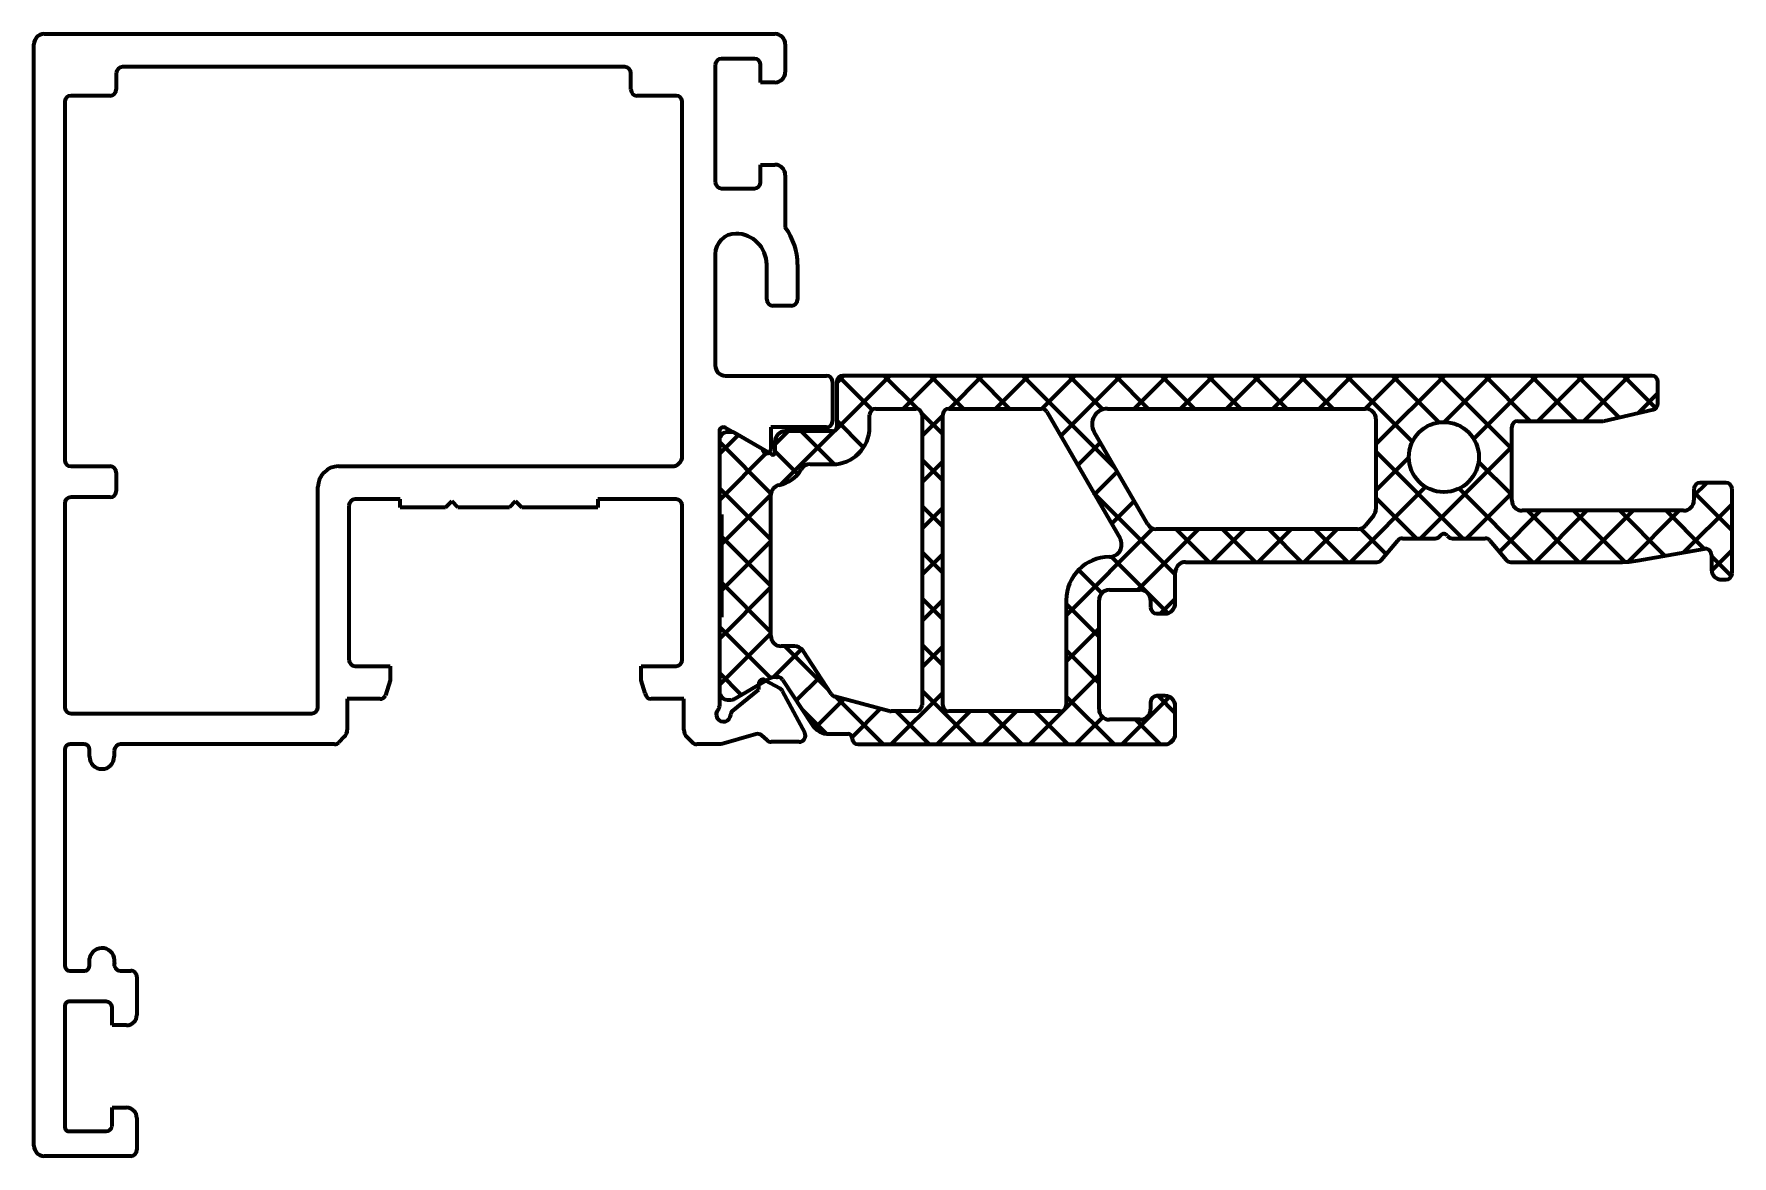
# Model space of a CAD drawing. Header units: millimetres. Extents: x 261.6 to 344.1, y -22 to 32.5.
import ezdxf

# ---------------------------------------------------------------- set-up
doc = ezdxf.new("R2010")
doc.units = ezdxf.units.MM

msp = doc.modelspace()

# ---------------------------------------------------------------- hatches: boundary and pattern name
at = {"lineweight": 100}
h = msp.add_hatch(dxfattribs=at)
h.set_pattern_fill('ANSI37', color=8, scale=0.5, style=0)
edge = h.paths.add_edge_path(flags=16)
edge.add_arc((330.136, 11.902), 1.7, 0, 360)
edge = h.paths.add_edge_path(flags=16)
edge.add_line((313.796, 14.252), (326.336, 14.252))
edge.add_arc((326.336, 13.752), 0.5, 0, 90, ccw=False)
edge.add_line((326.836, 13.752), (326.836, 9.372))
edge.add_arc((326.336, 9.372), 0.5, 320, 360, ccw=False)
edge.add_line((326.72, 9.051), (326.325, 8.581))
edge.add_arc((325.942, 8.902), 0.5, 270, 320, ccw=False)
edge.add_line((325.942, 8.402), (316.163, 8.402))
edge.add_arc((316.163, 8.902), 0.5, 210, 270, ccw=False)
edge.add_line((315.73, 8.652), (313.146, 13.127))
edge.add_arc((313.796, 13.502), 0.75, 90, 210, ccw=False)
edge = h.paths.add_edge_path(flags=16)
edge.add_arc((306.086, 13.952), 0.3, 90, 180, ccw=False)
edge.add_line((306.086, 14.252), (310.591, 14.252))
edge.add_arc((310.591, 13.952), 0.3, 30, 90, ccw=False)
edge.add_line((310.851, 14.102), (314.402, 7.952))
edge.add_arc((313.882, 7.652), 0.6, -89.90854, 30, ccw=False)
edge.add_arc((313.886, 4.952), 2.1, 90.09146, 180)
edge.add_line((311.786, 4.952), (311.786, -0.148))
edge.add_arc((311.486, -0.148), 0.3, -90, 0, ccw=False)
edge.add_line((311.486, -0.448), (306.086, -0.448))
edge.add_arc((306.086, -0.148), 0.3, 180, 270, ccw=False)
edge.add_line((305.786, -0.148), (305.786, 13.952))
edge = h.paths.add_edge_path(flags=16)
edge.add_arc((297.936, 10.051), 0.5, 100.98058, 180, ccw=False)
edge.add_arc((297.536, 12.113), 1.6, 280.98058, 329.67431)
edge.add_arc((299.349, 11.052), 0.5, 90, 149.67431, ccw=False)
edge.add_line((299.349, 11.552), (300.436, 11.552))
edge.add_arc((300.436, 13.352), 1.8, 270, 360)
edge.add_line((302.236, 13.352), (302.236, 13.952))
edge.add_arc((302.536, 13.952), 0.3, 90, 180, ccw=False)
edge.add_line((302.536, 14.252), (304.486, 14.252))
edge.add_arc((304.486, 13.952), 0.3, 0, 90, ccw=False)
edge.add_line((304.786, 13.952), (304.786, -0.148))
edge.add_arc((304.486, -0.148), 0.3, -90, 0, ccw=False)
edge.add_line((304.486, -0.448), (303.286, -0.448))
edge.add_arc((303.286, -0.148), 0.3, 255, 270, ccw=False)
edge.add_line((303.209, -0.437), (300.543, 0.277))
edge.add_arc((300.621, 0.567), 0.3, 213.24, 255, ccw=False)
edge.add_line((300.37, 0.402), (299, 2.492))
edge.add_arc((298.582, 2.218), 0.5, 33.24, 90)
edge.add_line((298.582, 2.718), (297.936, 2.718))
edge.add_arc((297.936, 3.218), 0.5, 180, 270, ccw=False)
edge.add_line((297.436, 3.218), (297.436, 10.051))
edge = h.paths.add_edge_path()
edge.add_line((317.586, 6.802), (326.882, 6.802))
edge.add_arc((326.882, 7.102), 0.3, 270, 320)
edge.add_line((327.111, 6.91), (327.897, 7.845))
edge.add_arc((328.126, 7.652), 0.3, 90, 140, ccw=False)
edge.add_line((328.126, 7.952), (329.712, 7.952))
edge.add_arc((329.712, 8.252), 0.3, 270, 315)
edge.add_line((329.924, 8.04), (329.995, 8.111))
edge.add_arc((330.136, 7.97), 0.2, 33.69007, 135, ccw=False)
edge.add_arc((330.549, 8.252), 0.3, 214.90599, 272.25926)
edge.add_line((330.561, 7.952), (332.147, 7.952))
edge.add_arc((332.147, 7.652), 0.3, 40, 90, ccw=False)
edge.add_line((332.376, 7.845), (333.162, 6.91))
edge.add_arc((333.391, 7.102), 0.3, 220, 270)
edge.add_line((333.391, 6.802), (338.686, 6.802))
edge.add_arc((338.686, 11.802), 5, 270, 280)
edge.add_line((339.555, 6.878), (342.784, 7.448))
edge.add_arc((342.836, 7.152), 0.3, 0, 100, ccw=False)
edge.add_line((343.136, 7.152), (343.136, 6.434))
edge.add_arc((343.627, 6.443), 0.491, 181.06331, 271.06331)
edge.add_line((343.636, 5.952), (343.836, 5.952))
edge.add_arc((343.836, 6.252), 0.3, 270, 360)
edge.add_line((344.136, 6.252), (344.136, 10.352))
edge.add_arc((343.836, 10.352), 0.3, 0, 90)
edge.add_line((343.836, 10.652), (342.586, 10.652))
edge.add_arc((342.586, 10.352), 0.3, 90, 180)
edge.add_line((342.286, 10.352), (342.286, 9.802))
edge.add_arc((341.786, 9.802), 0.5, -90, 0, ccw=False)
edge.add_line((341.786, 9.302), (333.936, 9.302))
edge.add_arc((333.936, 9.802), 0.5, 180, 270, ccw=False)
edge.add_line((333.436, 9.802), (333.436, 13.352))
edge.add_arc((333.736, 13.352), 0.3, 90, 180, ccw=False)
edge.add_line((333.736, 13.652), (337.873, 13.652))
edge.add_arc((337.873, 13.952), 0.3, 270, 283.03354)
edge.add_line((337.941, 13.66), (340.304, 14.207))
edge.add_arc((340.236, 14.499), 0.3, 283.03354, 360)
edge.add_line((340.536, 14.499), (340.536, 15.552))
edge.add_arc((340.236, 15.552), 0.3, 360, 450)
edge.add_line((340.236, 15.852), (300.936, 15.852))
edge.add_arc((300.936, 15.552), 0.3, 90, 180)
edge.add_line((300.636, 15.552), (300.636, 13.352))
edge.add_arc((300.436, 13.352), 0.2, -90, 0, ccw=False)
edge.add_line((300.436, 13.152), (298.136, 13.152))
edge.add_arc((298.136, 12.652), 0.5, 90, 180)
edge.add_line((297.636, 12.652), (297.636, 12.113))
edge.add_arc((297.536, 12.113), 0.1, 239.96029, 360, ccw=False)
edge.add_line((297.486, 12.026), (295.669, 13.077))
edge.add_arc((295.518, 12.818), 0.3, 59.96029, 90)
edge.add_line((295.518, 13.118), (295.336, 13.118))
edge.add_arc((295.336, 12.718), 0.4, 90, 180)
edge.add_line((294.936, 12.718), (294.936, 9.118))
edge.add_line((294.936, 9.118), (295.036, 9.118))
edge.add_line((295.036, 9.118), (295.036, 4.118))
edge.add_line((295.036, 4.118), (294.936, 4.118))
edge.add_line((294.936, 4.118), (294.936, 0.518))
edge.add_arc((295.336, 0.518), 0.4, 180.00003, 270)
edge.add_line((295.336, 0.118), (295.518, 0.118))
edge.add_arc((295.518, 0.418), 0.3, 270, 300.03971)
edge.add_line((295.669, 0.158), (297.315, 1.11))
edge.add_arc((297.716, 0.418), 0.8, 90, 120.03971, ccw=False)
edge.add_line((297.716, 1.218), (297.76, 1.218))
edge.add_arc((297.76, 0.918), 0.3, 33.24, 90, ccw=False)
edge.add_line((298.011, 1.082), (299.439, -1.096))
edge.add_arc((300.275, -0.548), 1, 213.24, 270)
edge.add_line((300.275, -1.548), (301.186, -1.548))
edge.add_arc((301.186, -1.748), 0.2, 0, 90, ccw=False)
edge.add_arc((301.686, -1.748), 0.3, 180, 270)
edge.add_line((301.686, -2.048), (316.586, -2.048))
edge.add_arc((316.586, -1.548), 0.5, 270, 360)
edge.add_line((317.086, -1.548), (317.086, -0.198))
edge.add_arc((316.586, -0.198), 0.5, 0, 90)
edge.add_line((316.586, 0.302), (316.186, 0.302))
edge.add_arc((316.186, 0.002), 0.3, 90, 180)
edge.add_line((315.886, 0.002), (315.886, -0.348))
edge.add_arc((315.386, -0.348), 0.5, -90, 0, ccw=False)
edge.add_line((315.386, -0.848), (313.886, -0.848))
edge.add_arc((313.886, -0.348), 0.5, 180, 270, ccw=False)
edge.add_line((313.386, -0.348), (313.386, 4.952))
edge.add_arc((313.886, 4.952), 0.5, 90, 180, ccw=False)
edge.add_line((313.886, 5.452), (315.386, 5.452))
edge.add_arc((315.386, 4.952), 0.5, 0, 90, ccw=False)
edge.add_line((315.886, 4.952), (315.886, 4.602))
edge.add_arc((316.186, 4.602), 0.3, 180, 270)
edge.add_line((316.186, 4.302), (316.586, 4.302))
edge.add_arc((316.586, 4.802), 0.5, 270, 360.48707)
edge.add_line((317.086, 4.807), (317.086, 6.302))
edge.add_arc((317.586, 6.302), 0.5, 90, 180, ccw=False)

# ---------------------------------------------------------------- linework, layer by layer
for p, q in [((262.136, 32.452), (297.636, 32.452)), ((261.636, -21.548), (261.636, 31.952)), ((298.136, 31.952), (298.136, 30.602)), ((265.636, 30.552), (265.636, 29.752)), ((290.336, 30.852), (265.936, 30.852)), ((290.636, 29.752), (290.636, 30.552)), ((294.736, 30.952), (294.736, 25.252)), ((296.636, 31.252), (295.036, 31.252)), ((296.936, 30.102), (296.936, 30.952)), ((297.337, 30.102), (296.936, 30.102)), ((297.636, 30.102), (297.337, 30.102)), ((263.136, 29.152), (263.136, 11.752)), ((265.336, 29.452), (263.436, 29.452)), ((292.836, 29.452), (290.936, 29.452)), ((293.136, 11.952), (293.136, 29.152)), ((296.936, 25.252), (296.936, 26.102)), ((296.936, 26.102), (297.337, 26.102)), ((297.337, 26.102), (297.636, 26.102)), ((298.136, 25.602), (298.136, 23.052)), ((295.036, 24.952), (296.636, 24.952)), ((294.736, 21.752), (294.736, 16.352)), ((297.236, 19.552), (297.236, 21.252)), ((298.736, 21.252), (298.736, 19.552)), ((298.436, 19.252), (297.536, 19.252)), ((295.236, 15.852), (300.136, 15.852)), ((300.436, 15.552), (300.436, 13.652)), ((297.037, 12.286), (295.241, 13.323)), ((300.136, 13.352), (297.436, 13.352)), ((297.436, 13.352), (297.436, 12.28)), ((294.936, 13.152), (294.936, -0.22)), ((263.436, 11.452), (265.336, 11.452)), ((265.636, 11.152), (265.636, 10.252)), ((276.436, 11.452), (292.636, 11.452)), ((265.336, 9.952), (263.436, 9.952)), ((275.436, -0.248), (275.436, 10.452)), ((263.136, 9.652), (263.136, -0.248)), ((276.936, 9.552), (276.936, 2.052)), ((279.436, 9.852), (277.236, 9.852)), ((279.436, 9.452), (279.436, 9.852)), ((281.636, 9.452), (279.436, 9.452)), ((281.936, 9.752), (281.636, 9.452)), ((282.236, 9.452), (281.936, 9.752)), ((284.736, 9.452), (282.236, 9.452)), ((285.036, 9.752), (284.736, 9.452)), ((285.336, 9.452), (285.036, 9.752)), ((289.036, 9.452), (285.336, 9.452)), ((292.836, 9.852), (289.036, 9.852)), ((289.036, 9.852), (289.036, 9.452)), ((293.136, 2.052), (293.136, 9.552)), ((277.236, 1.752), (278.936, 1.752)), ((278.936, 1.752), (278.936, 1.052)), ((291.136, 1.052), (291.136, 1.752)), ((291.136, 1.752), (292.836, 1.752)), ((278.936, 1.052), (278.719, 0.318)), ((291.324, 0.419), (291.136, 1.052)), ((296.861, 0.605), (296.856, 0.894)), ((297.153, 1.072), (297.871, 0.674)), ((278.451, 0.152), (276.861, 0.152)), ((276.861, 0.152), (276.861, -1.341)), ((293.211, 0.152), (291.622, 0.152)), ((293.211, -1.341), (293.211, 0.152)), ((295.561, -0.445), (296.861, 0.605)), ((297.99, 0.553), (299.083, -1.492)), ((263.436, -0.548), (275.136, -0.548)), ((296.71, -1.558), (295.022, -2.048)), ((297.254, -1.856), (296.995, -1.623)), ((263.136, -2.298), (263.136, -12.798)), ((264.086, -2.048), (263.386, -2.048)), ((264.336, -2.648), (264.336, -2.298)), ((265.536, -2.348), (265.536, -2.648)), ((276.237, -2.048), (265.836, -2.048)), ((276.715, -1.694), (276.449, -1.96)), ((293.624, -1.96), (293.358, -1.694)), ((295.019, -2.048), (293.836, -2.048)), ((295.022, -2.048), (295.019, -2.048)), ((298.819, -1.933), (297.454, -1.933)), ((263.386, -13.048), (264.086, -13.048)), ((264.336, -12.798), (264.336, -12.448)), ((265.835, -13.048), (266.337, -13.048)), ((266.637, -13.348), (266.636, -15.202)), ((263.136, -14.748), (263.136, -20.648)), ((265.139, -14.548), (263.336, -14.548)), ((265.439, -15.698), (265.439, -14.848)), ((266.136, -15.698), (265.439, -15.698)), ((265.434, -20.606), (265.439, -19.698)), ((265.439, -19.698), (265.836, -19.698)), ((265.836, -19.698), (266.136, -19.698)), ((266.636, -20.198), (266.636, -21.748)), ((263.336, -20.848), (265.139, -20.848)), ((266.336, -22.048), (262.136, -22.048))]:
    msp.add_line(p, q, dxfattribs=at)
at = {"color": 8, "lineweight": 100}
for p, q in [((340.236, 15.852), (300.936, 15.852)), ((300.636, 15.552), (300.636, 13.352)), ((340.536, 14.499), (340.536, 15.552)), ((302.536, 14.252), (304.486, 14.252)), ((306.086, 14.252), (310.591, 14.252)), ((310.851, 14.102), (314.402, 7.952)), ((313.796, 14.252), (326.336, 14.252)), ((313.796, 14.252), (313.796, 14.252)), ((337.941, 13.66), (340.304, 14.207)), ((302.236, 13.352), (302.236, 13.952)), ((304.786, 13.952), (304.786, -0.148)), ((305.786, -0.148), (305.786, 13.952)), ((305.786, 13.952), (305.786, 13.952)), ((326.836, 13.752), (326.836, 9.372)), ((333.436, 9.802), (333.436, 13.352)), ((333.736, 13.652), (337.873, 13.652)), ((294.936, 12.718), (294.936, 9.118)), ((295.518, 13.118), (295.336, 13.118)), ((297.486, 12.026), (295.669, 13.077)), ((297.636, 12.652), (297.636, 12.113)), ((300.436, 13.152), (298.136, 13.152)), ((315.73, 8.652), (313.146, 13.127)), ((299.349, 11.552), (300.436, 11.552)), ((297.436, 3.218), (297.436, 10.051)), ((297.436, 10.051), (297.436, 10.051)), ((342.286, 10.352), (342.286, 9.802)), ((343.836, 10.652), (342.586, 10.652)), ((344.136, 6.252), (344.136, 10.352)), ((294.936, 9.118), (295.036, 9.118)), ((295.036, 9.118), (295.036, 4.118)), ((341.786, 9.302), (333.936, 9.302)), ((325.942, 8.402), (316.163, 8.402)), ((326.72, 9.051), (326.325, 8.581)), ((327.111, 6.91), (327.897, 7.845)), ((328.126, 7.952), (329.712, 7.952)), ((329.924, 8.04), (329.995, 8.111)), ((330.561, 7.952), (332.147, 7.952)), ((332.376, 7.845), (333.162, 6.91)), ((339.555, 6.878), (342.784, 7.448)), ((317.586, 6.802), (326.882, 6.802)), ((317.586, 6.802), (317.586, 6.802)), ((333.391, 6.802), (338.686, 6.802)), ((343.136, 7.152), (343.136, 6.434)), ((317.086, 4.807), (317.086, 6.302)), ((343.636, 5.952), (343.836, 5.952)), ((311.786, 4.952), (311.786, -0.148)), ((313.386, -0.348), (313.386, 4.952)), ((313.886, 5.452), (315.386, 5.452)), ((315.886, 4.952), (315.886, 4.602)), ((316.186, 4.302), (316.586, 4.302)), ((295.036, 4.118), (294.936, 4.118)), ((294.936, 4.118), (294.936, 0.518)), ((298.582, 2.718), (297.936, 2.718)), ((300.37, 0.402), (299, 2.492)), ((295.669, 0.158), (297.315, 1.11)), ((297.716, 1.218), (297.76, 1.218)), ((298.011, 1.082), (299.439, -1.096)), ((295.336, 0.118), (295.518, 0.118)), ((303.209, -0.437), (300.543, 0.277)), ((315.886, 0.002), (315.886, -0.348)), ((316.586, 0.302), (316.186, 0.302)), ((304.486, -0.448), (303.286, -0.448)), ((311.486, -0.448), (306.086, -0.448)), ((317.086, -1.548), (317.086, -0.198)), ((300.275, -1.548), (301.186, -1.548)), ((315.386, -0.848), (313.886, -0.848)), ((301.686, -2.048), (316.586, -2.048))]:
    msp.add_line(p, q, dxfattribs=at)
msp.add_circle((330.136, 11.902), 1.7, dxfattribs=at)
at = {"lineweight": 100}
for centre, radius, start, end in [((262.136, 31.952), 0.5, 90, 180), ((297.636, 31.952), 0.5, 0, 90), ((265.936, 30.552), 0.3, 90, 180), ((290.336, 30.552), 0.3, 0, 90), ((295.036, 30.952), 0.3, 90, 180), ((296.636, 30.952), 0.3, 360, 90), ((297.636, 30.602), 0.5, 270, 0), ((265.336, 29.752), 0.3, 270, 360), ((290.936, 29.752), 0.3, 180, 270), ((263.436, 29.152), 0.3, 90, 180), ((292.836, 29.152), 0.3, 360, 90), ((297.636, 25.602), 0.5, 0, 90), ((295.036, 25.252), 0.3, 180, 270), ((296.636, 25.252), 0.3, 270, 0), ((295.736, 21.752), 1, 90, 180), ((295.736, 21.252), 1.5, 360, 90), ((295.736, 21.252), 3, 0, 36.8699), ((297.536, 19.552), 0.3, 180, 270), ((298.436, 19.552), 0.3, 270, 0), ((295.236, 16.352), 0.5, 180, 270), ((300.136, 15.552), 0.3, 0, 90), ((295.136, 13.152), 0.2, 58.61987, 180), ((300.136, 13.652), 0.3, 270, 0), ((263.436, 11.752), 0.3, 180, 270), ((292.636, 11.952), 0.5, 270, 0), ((297.236, 12.28), 0.2, 178.22637, 0), ((265.336, 11.152), 0.3, 0, 90), ((276.436, 10.452), 1, 90, 180), ((263.436, 9.652), 0.3, 90, 180), ((265.336, 10.252), 0.3, 270, 360), ((277.236, 9.552), 0.3, 90, 180), ((292.836, 9.552), 0.3, 360, 90), ((277.236, 2.052), 0.3, 180, 270), ((292.836, 2.052), 0.3, 270, 360), ((297.056, 0.897), 0.2, 61, 181), ((278.451, 0.452), 0.3, 270, 333.43495), ((291.622, 0.452), 0.3, 186.37937, 270), ((297.725, 0.412), 0.3, 28.14303, 61), ((263.436, -0.248), 0.3, 180, 270), ((275.136, -0.248), 0.3, 270, 360), ((295.136, -0.598), 0.35, 136.66032, 359.66332), ((294.736, -0.22), 0.2, 316.65789, 0.00031), ((295.686, -0.601), 0.2, 128.9406, 179.66499), ((276.361, -1.341), 0.5, 315, 0), ((293.711, -1.341), 0.5, 180, 225), ((296.794, -1.846), 0.3, 48, 106.1884), ((298.819, -1.633), 0.3, 270, 28.14303), ((263.386, -2.298), 0.25, 90, 180), ((264.086, -2.298), 0.25, 360, 90), ((265.836, -2.348), 0.3, 90, 180), ((276.237, -1.748), 0.3, 270, 315), ((293.836, -1.748), 0.3, 225, 270), ((297.454, -1.633), 0.3, 228, 270), ((264.936, -2.648), 0.6, 180, 360), ((264.941, -12.566), 0.617, 351.95481, 168.88504), ((263.386, -12.798), 0.25, 180, 270), ((264.086, -12.798), 0.25, 270, 0), ((265.836, -12.748), 0.3, 161.56486, 269.73275), ((266.337, -13.348), 0.3, 359.99872, 90), ((263.336, -14.748), 0.2, 90, 180), ((265.139, -14.848), 0.3, 360, 90), ((266.136, -15.198), 0.5, 270, 359.51293), ((266.136, -20.198), 0.5, 0, 90), ((265.139, -20.548), 0.3, 270, 348.69007), ((263.336, -20.648), 0.2, 180, 270), ((262.136, -21.548), 0.5, 180, 270), ((266.336, -21.748), 0.3, 270, 360)]:
    msp.add_arc(centre, radius, start, end, dxfattribs=at)
at = {"color": 8, "lineweight": 100}
for centre, radius, start, end in [((300.936, 15.552), 0.3, 90, 180), ((340.236, 15.552), 0.3, 360, 90), ((302.536, 13.952), 0.3, 90, 180), ((304.486, 13.952), 0.3, 0, 90), ((306.086, 13.952), 0.3, 90, 180), ((310.591, 13.952), 0.3, 30, 90), ((313.796, 13.502), 0.75, 90, 210), ((326.336, 13.752), 0.5, 0, 90), ((340.236, 14.499), 0.3, 283.03354, 360), ((300.436, 13.352), 0.2, 270, 0), ((300.436, 13.352), 1.8, 270, 360), ((333.736, 13.352), 0.3, 90, 180), ((337.873, 13.952), 0.3, 270, 283.03354), ((295.336, 12.718), 0.4, 90, 180), ((295.518, 12.818), 0.3, 59.96029, 90), ((298.136, 12.652), 0.5, 90, 180), ((297.536, 12.113), 0.1, 239.96029, 360), ((299.349, 11.052), 0.5, 90, 149.67431), ((297.536, 12.113), 1.6, 280.98058, 329.67431), ((297.936, 10.051), 0.5, 100.98058, 180), ((342.586, 10.352), 0.3, 90, 180), ((343.836, 10.352), 0.3, 0, 90), ((326.336, 9.372), 0.5, 320, 360), ((333.936, 9.802), 0.5, 180, 270), ((341.786, 9.802), 0.5, 270, 0), ((316.163, 8.902), 0.5, 210, 270), ((325.942, 8.902), 0.5, 270, 320), ((313.882, 7.652), 0.6, 270.09146, 30), ((328.126, 7.652), 0.3, 90, 140), ((329.712, 8.252), 0.3, 270, 315), ((330.136, 7.97), 0.2, 33.69007, 135), ((330.549, 8.252), 0.3, 214.90599, 272.25926), ((332.147, 7.652), 0.3, 40, 90), ((342.836, 7.152), 0.3, 360, 100), ((313.886, 4.952), 2.1, 90.09146, 180), ((317.586, 6.302), 0.5, 90, 180), ((326.882, 7.102), 0.3, 270, 320), ((333.391, 7.102), 0.3, 220, 270), ((338.686, 11.802), 5, 270, 280), ((343.627, 6.443), 0.491, 181.06331, 271.06331), ((343.836, 6.252), 0.3, 270, 0), ((313.886, 4.952), 0.5, 90, 180), ((315.386, 4.952), 0.5, 360, 90), ((316.186, 4.602), 0.3, 180, 270), ((316.586, 4.802), 0.5, 270, 0.48707), ((297.936, 3.218), 0.5, 180, 270), ((298.582, 2.218), 0.5, 33.24, 90), ((297.716, 0.418), 0.8, 90, 120.03971), ((297.76, 0.918), 0.3, 33.24, 90), ((295.336, 0.518), 0.4, 180.00003, 270), ((295.518, 0.418), 0.3, 270, 300.03971), ((300.621, 0.567), 0.3, 213.24, 255), ((316.186, 0.002), 0.3, 90, 180), ((316.586, -0.198), 0.5, 0, 90), ((303.286, -0.148), 0.3, 255, 270), ((304.486, -0.148), 0.3, 270, 0), ((306.086, -0.148), 0.3, 180, 270), ((311.486, -0.148), 0.3, 270, 0), ((313.886, -0.348), 0.5, 180, 270), ((315.386, -0.348), 0.5, 270, 0), ((300.275, -0.548), 1, 213.24, 270), ((301.186, -1.748), 0.2, 0, 90), ((316.586, -1.548), 0.5, 270, 0), ((301.686, -1.748), 0.3, 180, 270)]:
    msp.add_arc(centre, radius, start, end, dxfattribs=at)

doc.saveas('drawing.dxf')
